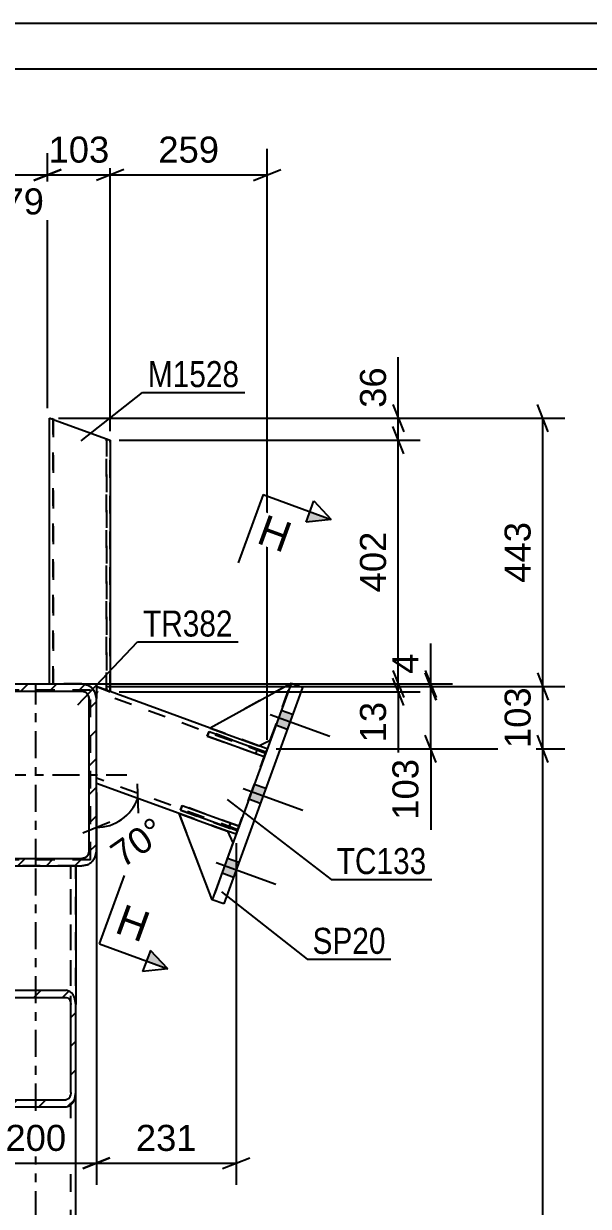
# Model space of a CAD drawing. Header units: millimetres. Extents: x 0 to 841, y 0 to 594.
# Drawn here: x 435.4 to 497.6, y 463.9 to 594 of the extents above; entities that cross this region are included whole.
import ezdxf

# ---------------------------------------------------------------- set-up
doc = ezdxf.new("R2010")
doc.units = ezdxf.units.MM
doc.linetypes.add('DXK_LINE_DOT2', pattern=[3.9198, 1.9599, -1.9599])
doc.linetypes.add('DXK_LINE_DOT3', pattern=[5.9187, 2.979, -0.9799, 0.9799, -0.9799])
doc.styles.add('Arial', font='ARIAL.TTF', dxfattribs={"height": 0.2})
doc.styles.add('Arial Narrow', font='ARIALN.TTF', dxfattribs={"height": 0.2})

# ---------------------------------------------------------------- blocks, each defined once
blk = doc.blocks.new('Unknown-318884472-1130')
at = {"color": 5, "linetype": 'Continuous'}
for p, q in [((841, 594), (0, 594)), ((836, 589), (5, 589))]:
    blk.add_line(p, q, dxfattribs=at)
blk = doc.blocks.new('Part-318884472-3618 - 3517')
at = {"color": 7, "linetype": 'DXK_LINE_DOT2'}
for p, q in [((430.78, 502.01), (430.78, 520.68)), ((442.78, 520.68), (430.78, 520.68)), ((442.78, 502.01), (442.78, 520.68)), ((442.78, 502.01), (430.78, 502.01))]:
    blk.add_line(p, q, dxfattribs=at)
blk = doc.blocks.new('Part-318884472-3526 - 3517')
at = {"color": 7, "linetype": 'DXK_LINE_DOT2'}
for p, q in [((455.84, 516.12), (455.65, 515.62)), ((455.65, 515.62), (461.92, 513.34)), ((462.1, 513.84), (455.84, 516.12)), ((460.98, 513.68), (461.16, 514.18)), ((461.92, 513.34), (462.1, 513.84))]:
    blk.add_line(p, q, dxfattribs=at)
blk = doc.blocks.new('Part-318884472-3527 - 3517')
at = {"color": 7, "linetype": 'DXK_LINE_DOT2'}
for p, q in [((452.87, 507.98), (452.69, 507.47)), ((452.69, 507.47), (458.95, 505.19)), ((459.14, 505.7), (452.87, 507.98)), ((458.2, 506.04), (458.01, 505.54)), ((458.95, 505.19), (459.14, 505.7))]:
    blk.add_line(p, q, dxfattribs=at)
blk = doc.blocks.new('Part-318884472-3528 - 3517')
at = {"color": 2, "linetype": 'Continuous'}
for p, q in [((455.65, 515.62), (455.84, 516.12)), ((461.92, 513.34), (455.65, 515.62)), ((455.84, 516.12), (462.1, 513.84)), ((462.1, 513.84), (461.92, 513.34))]:
    blk.add_line(p, q, dxfattribs=at)
at = {"color": 7, "linetype": 'DXK_LINE_DOT2'}
blk.add_line((460.98, 513.68), (461.16, 514.18), dxfattribs=at)
blk = doc.blocks.new('Part-318884472-3529 - 3517')
at = {"color": 2, "linetype": 'Continuous'}
for p, q in [((452.69, 507.47), (452.87, 507.98)), ((458.95, 505.19), (452.69, 507.47)), ((452.87, 507.98), (459.14, 505.7)), ((459.14, 505.7), (458.95, 505.19))]:
    blk.add_line(p, q, dxfattribs=at)
at = {"color": 7, "linetype": 'DXK_LINE_DOT2'}
blk.add_line((458.01, 505.54), (458.2, 506.04), dxfattribs=at)
blk = doc.blocks.new('Part-318884472-3530 - 3517')
at = {"color": 7, "linetype": 'DXK_LINE_DOT2'}
for p, q in [((464.86, 521.42), (455.97, 516.5)), ((462.58, 515.16), (464.86, 521.42)), ((455.97, 516.5), (461.3, 514.56)), ((461.3, 514.56), (462.58, 515.16))]:
    blk.add_line(p, q, dxfattribs=at)
blk = doc.blocks.new('Part-318884472-3531 - 3517')
at = {"color": 2, "linetype": 'Continuous'}
for p, q in [((464.86, 521.42), (455.97, 516.5)), ((455.97, 516.5), (461.3, 514.56)), ((461.3, 514.56), (462.58, 515.16))]:
    blk.add_line(p, q, dxfattribs=at)
at = {"color": 7, "linetype": 'DXK_LINE_DOT2'}
blk.add_line((462.58, 515.16), (464.86, 521.42), dxfattribs=at)
blk = doc.blocks.new('Part-318884472-3532 - 3517')
at = {"color": 7, "linetype": 'DXK_LINE_DOT2'}
for p, q in [((452.55, 507.1), (457.88, 505.16)), ((456.19, 497.61), (452.55, 507.1)), ((457.88, 505.16), (458.47, 503.88)), ((458.47, 503.88), (456.19, 497.61))]:
    blk.add_line(p, q, dxfattribs=at)
blk = doc.blocks.new('Part-318884472-3587 - 3517')
at = {"linetype": 'Continuous'}
h = blk.add_hatch(dxfattribs=at)
h.set_pattern_fill('', scale=0.7, style=0, pattern_type=0)
h.set_pattern_definition([(45, (430.1089, 502.9467), (-1.57154, 1.57154), [])])
h.paths.add_polyline_path([(430.11, 519.75), (430.11, 502.95), (430.23, 502.33), (430.58, 501.82), (431.1, 501.47), (431.71, 501.35), (441.84, 501.35), (442.45, 501.47), (442.97, 501.82), (443.32, 502.33), (443.44, 502.95), (443.44, 519.75), (443.32, 520.36), (442.97, 520.88), (442.45, 521.22), (441.84, 521.35), (431.71, 521.35), (431.1, 521.22), (430.58, 520.88), (430.23, 520.36)])
h.paths.add_polyline_path([(431.14, 520.31), (431.4, 520.49), (431.71, 520.55), (441.84, 520.55), (442.15, 520.49), (442.41, 520.31), (442.58, 520.05), (442.64, 519.75), (442.64, 502.95), (442.58, 502.64), (442.41, 502.38), (442.15, 502.21), (441.84, 502.15), (431.71, 502.15), (431.4, 502.21), (431.14, 502.38), (430.97, 502.64), (430.91, 502.95), (430.91, 519.75), (430.97, 520.05)])
at = {"color": 7, "linetype": 'DXK_LINE_DOT2'}
for p, q in [((431.1, 521.22), (431.71, 521.35)), ((431.71, 520.55), (431.4, 520.49)), ((431.71, 521.35), (441.84, 521.35)), ((431.71, 520.55), (441.84, 520.55)), ((441.84, 521.35), (442.45, 521.22)), ((442.15, 520.49), (441.84, 520.55)), ((430.11, 519.75), (430.23, 520.36)), ((430.11, 502.95), (430.11, 519.75)), ((430.97, 520.05), (430.91, 519.75)), ((430.91, 502.95), (430.91, 519.75)), ((442.64, 519.75), (442.58, 520.05)), ((442.64, 502.95), (442.64, 519.75)), ((443.32, 520.36), (443.44, 519.75)), ((443.44, 502.95), (443.44, 519.75)), ((430.23, 502.33), (430.11, 502.95)), ((430.91, 502.95), (430.97, 502.64)), ((442.58, 502.64), (442.64, 502.95)), ((443.44, 502.95), (443.32, 502.33)), ((431.71, 501.35), (431.1, 501.47)), ((431.4, 502.21), (431.71, 502.15)), ((431.71, 502.15), (441.84, 502.15)), ((431.71, 501.35), (441.84, 501.35)), ((441.84, 502.15), (442.15, 502.21)), ((442.45, 501.47), (441.84, 501.35))]:
    blk.add_line(p, q, dxfattribs=at)
at = {"color": 2, "linetype": 'Continuous'}
for p, q in [((431.71, 521.35), (431.1, 521.22)), ((431.4, 520.49), (431.71, 520.55)), ((431.71, 521.35), (441.84, 521.35)), ((431.71, 520.55), (441.84, 520.55)), ((442.45, 521.22), (441.84, 521.35)), ((441.84, 520.55), (442.15, 520.49)), ((430.23, 520.36), (430.11, 519.75)), ((430.11, 502.95), (430.11, 519.75)), ((430.91, 519.75), (430.97, 520.05)), ((430.91, 502.95), (430.91, 519.75)), ((442.58, 520.05), (442.64, 519.75)), ((442.64, 502.95), (442.64, 519.75)), ((443.44, 519.75), (443.32, 520.36)), ((443.44, 502.95), (443.44, 519.75)), ((430.11, 502.95), (430.23, 502.33)), ((430.97, 502.64), (430.91, 502.95)), ((442.64, 502.95), (442.58, 502.64)), ((443.32, 502.33), (443.44, 502.95)), ((431.1, 501.47), (431.71, 501.35)), ((431.71, 502.15), (431.4, 502.21)), ((431.71, 502.15), (441.84, 502.15)), ((431.71, 501.35), (441.84, 501.35)), ((442.15, 502.21), (441.84, 502.15)), ((441.84, 501.35), (442.45, 501.47))]:
    blk.add_line(p, q, dxfattribs=at)
at = {"color": 7, "linetype": 'DXK_LINE_DOT3'}
for p, q in [((436.78, 501.35), (436.78, 521.35)), ((426.78, 511.35), (446.78, 511.35))]:
    blk.add_line(p, q, dxfattribs=at)
at = {"color": 7, "linetype": 'DXK_LINE_DOT2'}
for centre, radius, start, end in [((431.71, 519.75), 1.6, 112.5, 157.5), ((431.71, 519.75), 0.8, 112.5, 157.5), ((441.84, 519.75), 0.8, 22.5, 67.5), ((441.84, 519.75), 1.6, 22.5, 67.5), ((431.71, 502.95), 1.6, 202.5, 247.5), ((431.71, 502.95), 0.8, 202.5, 247.5), ((441.84, 502.95), 0.8, 292.5, 337.5), ((441.84, 502.95), 1.6, 292.5, 337.5)]:
    blk.add_arc(centre, radius, start, end, dxfattribs=at)
at = {"color": 2, "linetype": 'Continuous'}
for centre, radius, start, end in [((431.71, 519.75), 1.6, 112.5, 157.5), ((431.71, 519.75), 0.8, 112.5, 157.5), ((441.84, 519.75), 0.8, 22.5, 67.5), ((441.84, 519.75), 1.6, 22.5, 67.5), ((431.71, 502.95), 1.6, 202.5, 247.5), ((431.71, 502.95), 0.8, 202.5, 247.5), ((441.84, 502.95), 0.8, 292.5, 337.5), ((441.84, 502.95), 1.6, 292.5, 337.5)]:
    blk.add_arc(centre, radius, start, end, dxfattribs=at)
blk = doc.blocks.new('Bolt-318884472-3535 - 3517')
at = {"linetype": 'Continuous'}
for points in [[(464.45, 516.39), (465.04, 518.02), (463.79, 518.48), (463.19, 516.85)], [(464.45, 516.39), (465.04, 518.02), (463.79, 518.48), (463.19, 516.85)], [(464.45, 516.39), (465.04, 518.02), (463.79, 518.48), (463.19, 516.85)], [(461.48, 508.25), (462.08, 509.88), (460.82, 510.33), (460.23, 508.7)], [(461.48, 508.25), (462.08, 509.88), (460.82, 510.33), (460.23, 508.7)], [(458.52, 500.1), (459.11, 501.73), (457.86, 502.19), (457.27, 500.56)], [(458.52, 500.1), (459.11, 501.73), (457.86, 502.19), (457.27, 500.56)], [(458.52, 500.1), (459.11, 501.73), (457.86, 502.19), (457.27, 500.56)]]:
    blk.add_hatch(color=1, dxfattribs=at).paths.add_polyline_path(points)
at = {"color": 1, "linetype": 'Continuous'}
for p, q in [((462.55, 518), (469.13, 515.61)), ((462.55, 518), (469.13, 515.61)), ((462.55, 518), (469.13, 515.61)), ((463.79, 518.48), (465.04, 518.02)), ((463.79, 518.48), (465.04, 518.02)), ((463.79, 518.48), (465.04, 518.02)), ((463.19, 516.85), (464.45, 516.39)), ((463.19, 516.85), (464.45, 516.39)), ((463.19, 516.85), (464.45, 516.39)), ((460.82, 510.33), (462.08, 509.88)), ((460.82, 510.33), (462.08, 509.88)), ((459.59, 509.86), (466.16, 507.46)), ((459.59, 509.86), (466.16, 507.46)), ((460.23, 508.7), (461.48, 508.25)), ((460.23, 508.7), (461.48, 508.25)), ((456.62, 501.72), (463.2, 499.32)), ((456.62, 501.72), (463.2, 499.32)), ((456.62, 501.72), (463.2, 499.32)), ((457.86, 502.19), (459.11, 501.73)), ((457.86, 502.19), (459.11, 501.73)), ((457.86, 502.19), (459.11, 501.73)), ((457.27, 500.56), (458.52, 500.1)), ((457.27, 500.56), (458.52, 500.1)), ((457.27, 500.56), (458.52, 500.1))]:
    blk.add_line(p, q, dxfattribs=at)
blk = doc.blocks.new('Part-318884472-3538 - 3517')
at = {"linetype": 'Continuous'}
h = blk.add_hatch(dxfattribs=at)
h.set_pattern_fill('', scale=0.7, style=0, pattern_type=0)
h.set_pattern_definition([(45, (432.3756, 476.3878), (-1.57154, 1.57154), [])])
h.paths.add_polyline_path([(432.38, 486.1), (432.38, 476.39), (432.46, 475.79), (432.69, 475.29), (433.03, 474.95), (433.44, 474.83), (440.11, 474.83), (440.52, 474.95), (440.86, 475.29), (441.09, 475.79), (441.18, 476.39), (441.18, 486.1), (441.09, 486.69), (440.86, 487.19), (440.52, 487.53), (440.11, 487.65), (433.44, 487.65), (433.03, 487.53), (432.69, 487.19), (432.46, 486.69)])
h.paths.add_polyline_path([(433.07, 486.64), (433.24, 486.81), (433.44, 486.87), (440.11, 486.87), (440.31, 486.81), (440.49, 486.64), (440.6, 486.39), (440.64, 486.1), (440.64, 476.39), (440.6, 476.09), (440.49, 475.84), (440.31, 475.67), (440.11, 475.61), (433.44, 475.61), (433.24, 475.67), (433.07, 475.84), (432.95, 476.09), (432.91, 476.39), (432.91, 486.1), (432.95, 486.39)])
at = {"color": 2, "linetype": 'Continuous'}
for p, q in [((432.38, 486.1), (432.38, 501.35)), ((441.18, 501.35), (441.18, 486.1)), ((432.46, 486.69), (432.38, 486.1)), ((433.44, 487.65), (433.03, 487.53)), ((433.24, 486.81), (433.44, 486.87)), ((433.44, 487.65), (440.11, 487.65)), ((433.44, 486.87), (440.11, 486.87)), ((440.52, 487.53), (440.11, 487.65)), ((440.11, 486.87), (440.31, 486.81)), ((441.18, 486.1), (441.09, 486.69)), ((432.38, 476.39), (432.38, 486.1)), ((432.91, 486.1), (432.95, 486.39)), ((432.91, 476.39), (432.91, 486.1)), ((440.6, 486.39), (440.64, 486.1)), ((440.64, 476.39), (440.64, 486.1)), ((441.18, 476.39), (441.18, 486.1)), ((432.38, 476.39), (432.46, 475.79)), ((432.95, 476.09), (432.91, 476.39)), ((440.64, 476.39), (440.6, 476.09)), ((441.09, 475.79), (441.18, 476.39)), ((433.03, 474.95), (433.44, 474.83)), ((433.44, 475.61), (433.24, 475.67)), ((433.44, 475.61), (440.11, 475.61)), ((440.31, 475.67), (440.11, 475.61)), ((440.11, 474.83), (440.52, 474.95)), ((433.44, 474.83), (440.11, 474.83))]:
    blk.add_line(p, q, dxfattribs=at)
at = {"color": 7, "linetype": 'DXK_LINE_DOT2'}
for p, q in [((432.38, 501.35), (441.18, 501.35)), ((432.91, 476.39), (432.91, 501.35)), ((440.64, 476.39), (440.64, 501.35)), ((432.38, 476.39), (432.38, 486.1)), ((441.18, 476.39), (441.18, 486.1))]:
    blk.add_line(p, q, dxfattribs=at)
at = {"color": 2, "linetype": 'Continuous'}
for centre, radius, start, end in [((433.83, 486.36), 1.41, 124.3852, 166.6573), ((433.64, 486.23), 0.707, 124.3852, 166.6573), ((439.91, 486.23), 0.707, 13.3427, 55.6148), ((439.72, 486.36), 1.41, 13.3427, 55.6148), ((433.83, 476.12), 1.41, 193.3427, 235.6148), ((433.64, 476.25), 0.707, 193.3427, 235.6148), ((439.91, 476.25), 0.707, 304.3852, 346.6573), ((439.72, 476.12), 1.41, 304.3852, 346.6573)]:
    blk.add_arc(centre, radius, start, end, dxfattribs=at)
blk = doc.blocks.new('Part-318884472-3544 - 3517')
at = {"color": 2, "linetype": 'Continuous'}
for p, q in [((455.97, 516.5), (443.44, 521.06)), ((443.44, 521.06), (443.44, 519.92)), ((443.44, 519.92), (443.44, 519.75)), ((462.24, 514.22), (461.3, 514.56)), ((452.55, 507.1), (443.44, 510.41)), ((458.82, 504.82), (457.88, 505.16))]:
    blk.add_line(p, q, dxfattribs=at)
at = {"color": 7, "linetype": 'DXK_LINE_DOT2'}
for p, q in [((462.05, 513.71), (443.44, 520.49)), ((443.44, 520.45), (443.44, 520.49)), ((443.44, 520.36), (443.44, 520.45)), ((443.44, 520.32), (443.44, 520.36)), ((443.44, 520.14), (443.44, 520.32)), ((443.44, 510.41), (443.44, 519.75)), ((461.3, 514.56), (455.97, 516.5)), ((458.82, 504.82), (462.24, 514.22)), ((459, 505.32), (443.44, 510.98)), ((457.88, 505.16), (452.55, 507.1))]:
    blk.add_line(p, q, dxfattribs=at)
blk = doc.blocks.new('Part-318884472-3549 - 3517')
at = {"color": 7, "linetype": 'DXK_LINE_DOT2'}
for p, q in [((441.18, 501.35), (432.38, 501.35)), ((440.64, 308.68), (440.64, 501.35)), ((441.18, 476.39), (441.18, 501.35))]:
    blk.add_line(p, q, dxfattribs=at)
at = {"color": 7, "linetype": 'DXK_LINE_DOT3'}
blk.add_line((436.78, 308.68), (436.78, 501.35), dxfattribs=at)
at = {"color": 2, "linetype": 'Continuous'}
blk.add_line((441.18, 335.87), (441.18, 476.39), dxfattribs=at)
blk = doc.blocks.new('Part-318884472-3566 - 3517')
at = {"color": 2, "linetype": 'Continuous'}
for p, q in [((452.55, 507.1), (457.88, 505.16)), ((456.19, 497.61), (452.55, 507.1)), ((457.88, 505.16), (458.47, 503.88))]:
    blk.add_line(p, q, dxfattribs=at)
at = {"color": 7, "linetype": 'DXK_LINE_DOT2'}
blk.add_line((458.47, 503.88), (456.19, 497.61), dxfattribs=at)
blk = doc.blocks.new('Part-318884472-3597 - 3517')
at = {"color": 2, "linetype": 'Continuous'}
for p, q in [((464.86, 521.42), (456.19, 497.61)), ((466.11, 520.96), (457.45, 497.16)), ((466.11, 520.96), (464.86, 521.42)), ((457.45, 497.16), (456.19, 497.61))]:
    blk.add_line(p, q, dxfattribs=at)
blk = doc.blocks.new('Part-318884472-3612 - 3517')
at = {"color": 2, "linetype": 'Continuous'}
for p, q in [((438.29, 550.6), (438.29, 550.6)), ((438.29, 550.6), (438.35, 550.58)), ((438.29, 521.35), (438.29, 550.6)), ((438.35, 550.58), (438.79, 550.42)), ((438.79, 550.42), (444.96, 548.18)), ((444.96, 548.18), (444.96, 548.18)), ((444.96, 548.18), (444.96, 520.5)), ((441.84, 521.35), (443.44, 521.35)), ((443.44, 521.35), (443.44, 521.06))]:
    blk.add_line(p, q, dxfattribs=at)
at = {"color": 7, "linetype": 'DXK_LINE_DOT2'}
for p, q in [((438.29, 521.35), (438.29, 550.6)), ((438.29, 550.6), (438.29, 550.6)), ((438.79, 550.42), (438.53, 550.52)), ((438.69, 521.35), (438.69, 550.46)), ((438.69, 550.46), (438.69, 521.35)), ((438.69, 550.46), (438.69, 550.46)), ((438.69, 550.46), (438.72, 550.45)), ((439.09, 550.31), (439.09, 550.31)), ((439.09, 550.31), (439.09, 550.31)), ((439.09, 550.31), (439.09, 550.31)), ((444.56, 548.32), (444.56, 520.65)), ((444.56, 520.65), (444.56, 548.32)), ((444.56, 548.32), (444.56, 548.32)), ((444.96, 520.5), (444.96, 548.18)), ((441.84, 521.35), (438.29, 521.35)), ((438.69, 521.35), (438.69, 521.35)), ((443.44, 521.06), (444.96, 520.5)), ((444.56, 520.65), (444.56, 520.65)), ((444.9, 520.53), (444.96, 520.5)), ((444.96, 520.5), (444.96, 520.5))]:
    blk.add_line(p, q, dxfattribs=at)
blk = doc.blocks.new('StraightDimension-318884472-4009 - 3517')
at = {"color": 7, "linetype": 'Continuous'}
for p, q in [((479.63, 522.56), (480.83, 519.56)), ((444.44, 521.06), (482.63, 521.06)), ((480.23, 514.22), (480.23, 521.06)), ((480.83, 512.72), (479.63, 515.72)), ((463.24, 514.22), (482.63, 514.22)), ((480.23, 514.22), (480.23, 505.29)), ((480.23, 514.22), (480.23, 505.29))]:
    blk.add_line(p, q, dxfattribs=at)
at = {"color": 0}
blk.add_wipeout([(479.48, 513.69), (475.28, 513.69), (475.28, 505.82), (479.48, 505.82)], dxfattribs=at)
at = {"color": 3, "style": 'Arial'}
blk.add_text('103', height=2.865, rotation=90.0002, dxfattribs=at).set_placement((478.88, 506.42))
blk = doc.blocks.new('StraightDimension-318884472-3993 - 3517')
at = {"color": 7, "linetype": 'Continuous'}
for p, q in [((480.23, 521.35), (480.23, 525.82)), ((480.23, 521.35), (480.23, 525.82)), ((479.63, 522.85), (480.83, 519.85)), ((480.83, 519.56), (479.63, 522.56)), ((441.99, 521.35), (482.63, 521.35)), ((444.44, 521.06), (482.63, 521.06)), ((480.23, 521.06), (480.23, 521.35))]:
    blk.add_line(p, q, dxfattribs=at)
at = {"color": 0}
blk.add_wipeout([(479.48, 525.3), (475.28, 525.3), (475.28, 521.87), (479.48, 521.87)], dxfattribs=at)
at = {"color": 3, "style": 'Arial'}
blk.add_text('4', height=2.87, rotation=90.0002, dxfattribs=at).set_placement((478.88, 522.47))
blk = doc.blocks.new('StraightDimension-318884472-3696 - 3517')
at = {"color": 7, "linetype": 'Continuous'}
for p, q in [((493.17, 512.72), (491.97, 515.72)), ((463.24, 514.22), (494.97, 514.22)), ((492.57, 308.68), (492.57, 514.22))]:
    blk.add_line(p, q, dxfattribs=at)
blk = doc.blocks.new('StraightDimension-318884472-3706 - 3517')
at = {"color": 7, "linetype": 'Continuous'}
for p, q in [((491.97, 522.56), (493.17, 519.56)), ((444.44, 521.06), (494.97, 521.06)), ((492.57, 514.22), (492.57, 521.06)), ((493.17, 512.72), (491.97, 515.72)), ((463.24, 514.22), (494.97, 514.22))]:
    blk.add_line(p, q, dxfattribs=at)
at = {"color": 0}
blk.add_wipeout([(491.82, 521.57), (487.62, 521.57), (487.62, 513.7), (491.82, 513.7)], dxfattribs=at)
at = {"color": 3, "style": 'Arial'}
blk.add_text('103', height=2.865, rotation=90.0002, dxfattribs=at).set_placement((491.22, 514.3))
blk = doc.blocks.new('StraightDimension-318884472-3719 - 3517')
at = {"color": 7, "linetype": 'Continuous'}
for p, q in [((493.17, 549.1), (491.97, 552.1)), ((439.29, 550.6), (494.97, 550.6)), ((492.57, 521.06), (492.57, 550.6)), ((491.97, 522.56), (493.17, 519.56)), ((444.44, 521.06), (494.97, 521.06))]:
    blk.add_line(p, q, dxfattribs=at)
at = {"color": 0}
blk.add_wipeout([(491.82, 539.77), (487.62, 539.77), (487.62, 531.89), (491.82, 531.89)], dxfattribs=at)
at = {"color": 3, "style": 'Arial'}
blk.add_text('443', height=2.865, rotation=90.0002, dxfattribs=at).set_placement((491.22, 532.49))
blk = doc.blocks.new('AngleDimension-318884472-3768 - 3517')
at = {"color": 7, "linetype": 'Continuous'}
for p, q in [((447.99, 508.76), (443.44, 510.41)), ((443.44, 505.57), (443.44, 510.41)), ((447.94, 510.37), (448.05, 507.14)), ((443.44, 509.41), (443.44, 505.57)), ((441.94, 504.97), (444.94, 506.17))]:
    blk.add_line(p, q, dxfattribs=at)
blk.add_arc((443.44, 510.41), 4.84, 270, 340, dxfattribs=at)
at = {"color": 0}
blk.add_wipeout([(452.11, 504.35), (449.7, 507.79), (443.77, 503.63), (446.18, 500.19)], dxfattribs=at)
at = {"color": 3, "style": 'Arial'}
blk.add_text('70°', height=2.865, rotation=35.002, dxfattribs=at).set_placement((446.33, 501.03))
blk = doc.blocks.new('StraightDimension-318884472-10846 - 3517')
at = {"color": 7, "linetype": 'Continuous'}
for p, q in [((443.44, 506.78), (443.44, 466.23)), ((458.82, 503.82), (458.82, 466.23)), ((444.94, 469.23), (441.94, 468.03)), ((443.44, 468.63), (458.82, 468.63)), ((457.32, 468.03), (460.32, 469.23))]:
    blk.add_line(p, q, dxfattribs=at)
at = {"color": 0}
blk.add_wipeout([(455.06, 469.38), (455.06, 473.58), (447.19, 473.58), (447.19, 469.38)], dxfattribs=at)
at = {"color": 3, "style": 'Arial'}
blk.add_text('231', height=2.865, dxfattribs=at).set_placement((447.79, 469.98))
blk = doc.blocks.new('StraightDimension-318884472-10847 - 3517')
at = {"color": 7, "linetype": 'Continuous'}
for p, q in [((430.11, 506.78), (430.11, 466.23)), ((443.44, 506.78), (443.44, 466.23)), ((431.61, 469.23), (428.61, 468.03)), ((430.11, 468.63), (443.44, 468.63)), ((441.94, 468.03), (444.94, 469.23))]:
    blk.add_line(p, q, dxfattribs=at)
at = {"color": 0}
blk.add_wipeout([(440.71, 469.38), (440.71, 473.58), (432.84, 473.58), (432.84, 469.38)], dxfattribs=at)
at = {"color": 3, "style": 'Arial'}
blk.add_text('200', height=2.865, dxfattribs=at).set_placement((433.44, 469.98))
blk = doc.blocks.new('StraightDimension-318884472-11042 - 3517')
at = {"color": 7, "linetype": 'Continuous'}
for p, q in [((444.96, 549.18), (444.96, 580.21)), ((462.24, 515.22), (462.24, 580.21)), ((446.46, 577.96), (443.46, 576.76)), ((460.74, 576.76), (463.74, 577.96)), ((444.96, 577.36), (462.24, 577.36))]:
    blk.add_line(p, q, dxfattribs=at)
at = {"color": 0}
blk.add_wipeout([(457.53, 578.11), (457.53, 582.31), (449.66, 582.31), (449.66, 578.11)], dxfattribs=at)
at = {"color": 3, "style": 'Arial'}
blk.add_text('259', height=2.865, dxfattribs=at).set_placement((450.26, 578.71))
blk = doc.blocks.new('StraightDimension-318884472-11043 - 3517')
at = {"color": 7, "linetype": 'Continuous'}
for p, q in [((438.07, 551.68), (438.07, 580.21)), ((444.96, 549.18), (444.96, 580.21)), ((436.57, 576.76), (439.57, 577.96)), ((446.46, 577.96), (443.46, 576.76)), ((438.07, 577.36), (444.96, 577.36))]:
    blk.add_line(p, q, dxfattribs=at)
at = {"color": 0}
blk.add_wipeout([(445.45, 578.11), (445.45, 582.31), (437.58, 582.31), (437.58, 578.11)], dxfattribs=at)
at = {"color": 3, "style": 'Arial'}
blk.add_text('103', height=2.865, dxfattribs=at).set_placement((438.18, 578.71))
blk = doc.blocks.new('StraightDimension-318884472-11044 - 3517')
at = {"color": 7, "linetype": 'Continuous'}
for p, q in [((432.81, 561.79), (432.81, 579.76)), ((438.07, 551.68), (438.07, 579.76)), ((431.31, 576.76), (434.31, 577.96)), ((439.57, 577.96), (436.57, 576.76)), ((432.81, 577.36), (438.07, 577.36))]:
    blk.add_line(p, q, dxfattribs=at)
at = {"color": 0}
blk.add_wipeout([(438.26, 572.41), (438.26, 576.61), (432.62, 576.61), (432.62, 572.41)], dxfattribs=at)
at = {"color": 3, "style": 'Arial'}
blk.add_text('79', height=2.865, dxfattribs=at).set_placement((433.22, 573.01))
blk = doc.blocks.new('StraightDimension-318884472-15146 - 3517')
at = {"color": 7, "linetype": 'Continuous'}
for p, q in [((476.66, 550.6), (476.66, 557.3)), ((476.66, 550.6), (476.66, 557.3)), ((476.06, 552.1), (477.26, 549.1)), ((439.29, 550.6), (479.06, 550.6)), ((476.66, 548.18), (476.66, 550.6)), ((477.26, 546.68), (476.06, 549.68)), ((445.96, 548.18), (479.06, 548.18))]:
    blk.add_line(p, q, dxfattribs=at)
at = {"color": 0}
blk.add_wipeout([(475.91, 556.78), (471.71, 556.78), (471.71, 551.13), (475.91, 551.13)], dxfattribs=at)
at = {"color": 3, "style": 'Arial'}
blk.add_text('36', height=2.865, rotation=90.0002, dxfattribs=at).set_placement((475.31, 551.73))
blk = doc.blocks.new('StraightDimension-318884472-15147 - 3517')
at = {"color": 7, "linetype": 'Continuous'}
for p, q in [((477.26, 546.68), (476.06, 549.68)), ((445.96, 548.18), (479.06, 548.18)), ((476.66, 521.35), (476.66, 548.18)), ((476.06, 522.85), (477.26, 519.85)), ((444.44, 521.35), (479.06, 521.35))]:
    blk.add_line(p, q, dxfattribs=at)
at = {"color": 0}
blk.add_wipeout([(475.91, 538.7), (471.71, 538.7), (471.71, 530.83), (475.91, 530.83)], dxfattribs=at)
at = {"color": 3, "style": 'Arial'}
blk.add_text('402', height=2.865, rotation=90.0002, dxfattribs=at).set_placement((475.31, 531.43))
blk = doc.blocks.new('StraightDimension-318884472-15148 - 3517')
at = {"color": 7, "linetype": 'Continuous'}
for p, q in [((476.06, 522.85), (477.26, 519.85)), ((477.26, 519), (476.06, 522)), ((444.44, 521.35), (479.06, 521.35)), ((445.96, 520.5), (479.06, 520.5)), ((476.66, 520.5), (476.66, 521.35)), ((476.66, 520.5), (476.66, 513.81)), ((476.66, 520.5), (476.66, 513.81))]:
    blk.add_line(p, q, dxfattribs=at)
at = {"color": 0}
blk.add_wipeout([(475.91, 519.98), (471.71, 519.98), (471.71, 514.33), (475.91, 514.33)], dxfattribs=at)
at = {"color": 3, "style": 'Arial'}
blk.add_text('13', height=2.865, rotation=90.0002, dxfattribs=at).set_placement((475.31, 514.93))
blk = doc.blocks.new('Mark-318884472-3583 - 3517')
at = {"color": 0}
blk.add_wipeout([(458.44, 526.57), (458.44, 529.57), (448.58, 529.57), (448.58, 526.57)], dxfattribs=at)
blk.add_wipeout([(458.44, 526.57), (458.44, 529.57), (448.58, 529.57), (448.58, 526.57)], dxfattribs=at)
at = {"color": 30, "linetype": 'Continuous'}
for p, q in [((441.39, 519.04), (447.98, 525.97)), ((447.98, 525.97), (459.04, 525.97))]:
    blk.add_line(p, q, dxfattribs=at)
at = {"color": 3, "style": 'Arial Narrow'}
blk.add_text('TR382', height=2.863, dxfattribs=at).set_placement((448.58, 526.57))
blk = doc.blocks.new('Mark-318884472-3540 - 3517')
at = {"color": 0}
blk.add_wipeout([(479.76, 500.44), (479.76, 503.44), (469.89, 503.44), (469.89, 500.44)], dxfattribs=at)
blk.add_wipeout([(479.76, 500.44), (479.76, 503.44), (469.89, 503.44), (469.89, 500.44)], dxfattribs=at)
at = {"color": 30, "linetype": 'Continuous'}
for p, q in [((457.83, 508.65), (469.29, 499.84)), ((469.29, 499.84), (480.36, 499.84))]:
    blk.add_line(p, q, dxfattribs=at)
at = {"color": 3, "style": 'Arial Narrow'}
blk.add_text('TC133', height=2.863, dxfattribs=at).set_placement((469.89, 500.44))
blk = doc.blocks.new('Mark-318884472-3593 - 3517')
at = {"color": 0}
blk.add_wipeout([(475.26, 491.66), (475.26, 494.66), (467.23, 494.66), (467.23, 491.66)], dxfattribs=at)
blk.add_wipeout([(475.26, 491.66), (475.26, 494.66), (467.23, 494.66), (467.23, 491.66)], dxfattribs=at)
at = {"color": 30, "linetype": 'Continuous'}
for p, q in [((457.22, 498.48), (466.63, 491.06)), ((466.63, 491.06), (475.86, 491.06))]:
    blk.add_line(p, q, dxfattribs=at)
at = {"color": 3, "style": 'Arial Narrow'}
blk.add_text('SP20', height=2.863, dxfattribs=at).set_placement((467.23, 491.66))
blk = doc.blocks.new('Mark-318884472-3608 - 3517')
at = {"color": 0}
blk.add_wipeout([(459.16, 554.01), (459.16, 557.01), (449.11, 557.01), (449.11, 554.01)], dxfattribs=at)
blk.add_wipeout([(459.16, 554.01), (459.16, 557.01), (449.11, 557.01), (449.11, 554.01)], dxfattribs=at)
at = {"color": 30, "linetype": 'Continuous'}
for p, q in [((441.77, 548.12), (448.51, 553.41)), ((448.51, 553.41), (459.76, 553.41))]:
    blk.add_line(p, q, dxfattribs=at)
at = {"color": 3, "style": 'Arial Narrow'}
blk.add_text('M1528', height=2.863, dxfattribs=at).set_placement((449.11, 554.01))
blk = doc.blocks.new('SectionMark-318884472-16759 - 3517')
at = {"linetype": 'Continuous'}
for points in [[(466.52, 539.14), (466.95, 540.31), (469.29, 539.46)], [(448.95, 490.87), (449.38, 492.04), (451.3, 490.01)]]:
    blk.add_hatch(color=6, dxfattribs=at).paths.add_polyline_path(points)
at = {"color": 6, "linetype": 'Continuous'}
for p, q in [((466.52, 539.14), (467.37, 541.49)), ((467.37, 541.49), (469.29, 539.46)), ((469.29, 539.46), (466.52, 539.14)), ((449.38, 492.04), (448.52, 489.7)), ((451.3, 490.01), (449.38, 492.04)), ((451.3, 490.01), (448.52, 489.7))]:
    blk.add_line(p, q, dxfattribs=at)
at = {"color": 0, "linetype": 'Continuous'}
for points in [[(464.09, 535.76), (465.29, 539.05), (462.12, 540.21), (460.92, 536.92)], [(448.49, 492.9), (449.68, 496.19), (446.52, 497.34), (445.32, 494.05)]]:
    blk.add_wipeout(points, dxfattribs=at)
at = {"color": 6, "linetype": 'Continuous'}
for p, q in [((461.78, 542.19), (459.04, 534.67)), ((461.78, 542.19), (469.29, 539.46)), ((443.78, 492.75), (446.52, 500.27)), ((443.78, 492.75), (451.3, 490.01))]:
    blk.add_line(p, q, dxfattribs=at)
at = {"color": 3, "linetype": 'Continuous', "style": 'Arial'}
for p in [(460.92, 536.92), (445.32, 494.05)]:
    blk.add_text('H', height=3.34, rotation=-20.002, dxfattribs=at).set_placement(p)

msp = doc.modelspace()

# ---------------------------------------------------------------- block references
for name in ['Unknown-318884472-1130', 'Part-318884472-3612 - 3517', 'Part-318884472-3587 - 3517', 'Part-318884472-3618 - 3517', 'Part-318884472-3544 - 3517', 'Part-318884472-3530 - 3517', 'Part-318884472-3531 - 3517', 'Part-318884472-3597 - 3517', 'Bolt-318884472-3535 - 3517', 'Part-318884472-3526 - 3517', 'Part-318884472-3528 - 3517', 'Part-318884472-3527 - 3517', 'Part-318884472-3529 - 3517', 'Part-318884472-3532 - 3517', 'Part-318884472-3566 - 3517', 'Part-318884472-3538 - 3517', 'Part-318884472-3549 - 3517']:
    msp.add_blockref(name, (0, 0))

# ---------------------------------------------------------------- next in the draw order: block references
msp.add_blockref('StraightDimension-318884472-4009 - 3517', (0, 0))

# ---------------------------------------------------------------- next in the draw order: block references
for name in ['StraightDimension-318884472-3993 - 3517', 'StraightDimension-318884472-3696 - 3517']:
    msp.add_blockref(name, (0, 0))

# ---------------------------------------------------------------- next in the draw order: block references
for name in ['StraightDimension-318884472-3706 - 3517', 'AngleDimension-318884472-3768 - 3517']:
    msp.add_blockref(name, (0, 0))

# ---------------------------------------------------------------- next in the draw order: block references
for name in ['StraightDimension-318884472-3719 - 3517', 'StraightDimension-318884472-10846 - 3517']:
    msp.add_blockref(name, (0, 0))

# ---------------------------------------------------------------- next in the draw order: block references
for name in ['StraightDimension-318884472-11042 - 3517', 'Mark-318884472-3540 - 3517', 'StraightDimension-318884472-10847 - 3517', 'Mark-318884472-3593 - 3517']:
    msp.add_blockref(name, (0, 0))

# ---------------------------------------------------------------- next in the draw order: block references
msp.add_blockref('StraightDimension-318884472-11043 - 3517', (0, 0))

# ---------------------------------------------------------------- next in the draw order: block references
msp.add_blockref('StraightDimension-318884472-11044 - 3517', (0, 0))

# ---------------------------------------------------------------- next in the draw order: block references
msp.add_blockref('StraightDimension-318884472-15146 - 3517', (0, 0))

# ---------------------------------------------------------------- next in the draw order: block references
msp.add_blockref('StraightDimension-318884472-15147 - 3517', (0, 0))

# ---------------------------------------------------------------- next in the draw order: block references
for name in ['Mark-318884472-3608 - 3517', 'StraightDimension-318884472-15148 - 3517']:
    msp.add_blockref(name, (0, 0))

# ---------------------------------------------------------------- next in the draw order: block references
msp.add_blockref('Mark-318884472-3583 - 3517', (0, 0))

# ---------------------------------------------------------------- next in the draw order: block references
msp.add_blockref('SectionMark-318884472-16759 - 3517', (0, 0))

doc.saveas('drawing.dxf')
